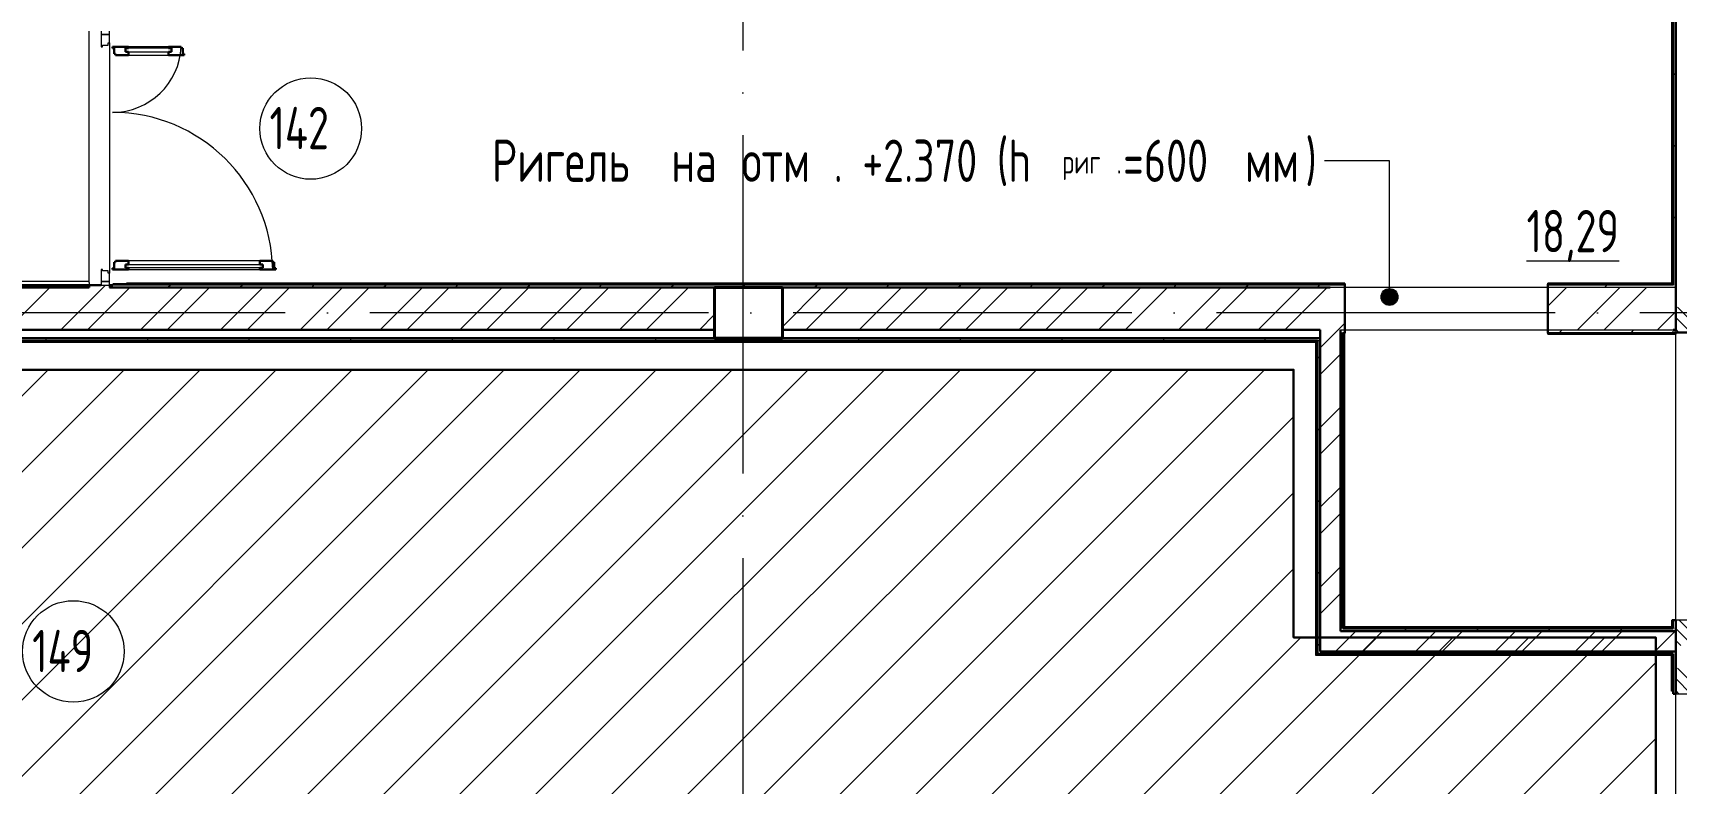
# Model space of a CAD drawing. Header units: millimetres. Extents: x -259809 to 472825, y -397243 to 31861.
# Drawn here: x -44798 to -35093, y -334311 to -329877 of the extents above; entities that cross this region are included whole.
import ezdxf

# ---------------------------------------------------------------- set-up
doc = ezdxf.new("R2010")
doc.units = ezdxf.units.MM
for name, pattern in [('ADSK_Линия сетки', [25, 20, -2.5, 0, -2.5]), ('ADSK_Штриховая_ш2 п1_5', [4.5, 3, -1.5]), ('Сверху', [3.96875, 2.38125, -1.5875])]:
    doc.linetypes.add(name, pattern=pattern)
for name, color, linetype, lineweight in [('Аннотация', 252, 'Continuous', 18), ('Двери', 252, 'Continuous', 9), ('лс', 5, 'Continuous', 30), ('Марки помещений', 252, 'Continuous', 20), ('Несущие колонны', 252, 'Continuous', 18), ('Ограждение', 252, 'Continuous', 9), ('Оси', 252, 'Continuous', 9), ('Стены внутренние', 252, 'Continuous', 18), ('Стены наружные', 252, 'Continuous', 18), ('Стены штриховка', 7, 'Continuous', 9)]:
    doc.layers.add(name, color=color, linetype=linetype, lineweight=lineweight)
doc.layers.add('Двери открывание', color=7, linetype='Continuous', lineweight=9, true_color=0xc0c0c0)
doc.layers.add('Узлы', color=252, linetype='Continuous')
doc.styles.add('GOST Common_3', font='', dxfattribs={"height": 3.5})
doc.styles.add('GOST Common_5', font='', dxfattribs={"width": 0.9, "height": 2.5})
doc.styles.get('GOST Common_3').set_extended_font_data('GOST 2.304 type A')
doc.styles.get('GOST Common_5').set_extended_font_data('GOST 2.304 type A')
pattern_1 = [(0, (-32119.8, 94.4), (0, 600), []), (90, (-32119.8, 94.4), (-600, 4e-14), [])]

# ---------------------------------------------------------------- blocks, each defined once
blk = doc.blocks.new('1 этаж')
at = {"layer": 'Аннотация', "lineweight": 9, "true_color": 0x636466}
h = blk.add_hatch(color=251, dxfattribs=at)
edge = h.paths.add_edge_path()
edge.add_arc((-36786.2, 21248.9), 50, 0, 360)
at = {"layer": 'Двери', "lineweight": 18, "true_color": 0x636466}
h = blk.add_hatch(dxfattribs=at)
h.set_pattern_fill('FP_2', color=251, angle=-90, style=0, pattern_type=2)
h.set_pattern_definition([(315, (-34900.8, 20314.687), (35.3553, 35.3553), [])])
h.paths.add_polyline_path([(-34836.3, 19189.7), (-34705.8, 19189.7), (-34705.8, 19339.7), (-35095.8, 19339.7), (-35095.8, 19189.7)])
h.paths.add_polyline_path([(-35095.8, 21039.7), (-34705.8, 21039.7), (-34705.8, 21189.7), (-35095.8, 21189.7)])
h = blk.add_hatch(dxfattribs=at)
h.set_pattern_fill('FP_2', color=251, angle=-90, style=0, pattern_type=2)
h.set_pattern_definition([(315, (-34900.8, 18179.687), (35.3553, 35.3553), [])])
h.paths.add_polyline_path([(-34705.8, 17054.7), (-34705.8, 17204.7), (-35095.8, 17204.7), (-35095.8, 17054.7)])
h.paths.add_polyline_path([(-35095.8, 18904.7), (-34705.8, 18904.7), (-34705.8, 19054.7), (-35095.8, 19054.7)])
at = {"layer": 'Ограждение', "true_color": 0x636466}
h = blk.add_hatch(dxfattribs=at)
h.set_pattern_fill('FP_25', color=251, style=0, pattern_type=2)
h.set_pattern_definition(pattern_1)
h.paths.add_polyline_path([(-35115.8, 21324.7), (-35115.8, 22884.7), (-35120.8, 22879.7), (-35120.8, 21329.7), (-35117.2, 21326.1)])
h = blk.add_hatch(dxfattribs=at)
h.set_pattern_fill('FP_26', color=251, style=0, pattern_type=2)
h.set_pattern_definition(pattern_1)
h.paths.add_polyline_path([(-39500.4, 21324.7), (-37050.8, 21324.7), (-37050.8, 21329.7), (-44245.8, 21329.7), (-44245.8, 21324.7), (-42370.6, 21324.7)])
h = blk.add_hatch(dxfattribs=at)
h.set_pattern_fill('FP_26', color=251, style=0, pattern_type=2)
h.set_pattern_definition(pattern_1)
h.paths.add_polyline_path([(-35850.8, 21324.7), (-35115.8, 21324.7), (-35120.8, 21329.7), (-35850.8, 21329.7), (-35850.8, 21326.1)])
h = blk.add_hatch(dxfattribs=at)
h.set_pattern_fill('FP_25', color=251, style=0, pattern_type=2)
h.set_pattern_definition(pattern_1)
h.paths.add_polyline_path([(-37055.8, 19294.7), (-37050.8, 19299.7), (-37050.8, 21034.7), (-37055.8, 21034.7), (-37055.8, 20078.2)])
h = blk.add_hatch(dxfattribs=at)
h.set_pattern_fill('FP_25', color=251, style=0, pattern_type=2)
h.set_pattern_definition(pattern_1)
h.paths.add_polyline_path([(-35115.8, 21029.7), (-35095.8, 21029.7), (-35096.8, 21039.7), (-35115.8, 21039.7), (-35115.8, 21034.7), (-35850.8, 21034.7), (-35850.8, 21029.7), (-35195.1, 21029.7)])
h = blk.add_hatch(dxfattribs=at)
h.set_pattern_fill('FP_25', color=251, style=0, pattern_type=2)
h.set_pattern_definition(pattern_1)
h.paths.add_polyline_path([(-35115.8, 19294.7), (-35115.8, 19339.7), (-35120.8, 19339.7), (-35120.8, 19299.7)])
h = blk.add_hatch(dxfattribs=at)
h.set_pattern_fill('FP_25', color=251, style=0, pattern_type=2)
h.set_pattern_definition(pattern_1)
h.paths.add_polyline_path([(-36630.2, 19294.7), (-35115.8, 19294.7), (-35120.8, 19299.7), (-37050.8, 19299.7), (-37055.8, 19294.7)])
at = {"layer": 'Аннотация', "color": 251, "lineweight": 9, "true_color": 0x636466}
for p, q in [((-37164.7, 22053.8), (-37170.8, 22053.8)), ((-36786.2, 22053.8), (-37164.7, 22053.8)), ((-36786.2, 21248.9), (-36786.2, 22053.8))]:
    blk.add_line(p, q, dxfattribs=at)
blk.add_circle((-36786.2, 21248.9), 50, dxfattribs=at)
at = {"layer": 'Двери', "color": 251, "true_color": 0x636466}
for p, q in [((-44395.8, 22819.7), (-44395.8, 22799.7)), ((-44345.8, 22799.7), (-44345.8, 22819.7)), ((-44395.8, 22799.7), (-44345.8, 22799.7)), ((-44345.8, 22799.7), (-44395.8, 22799.7)), ((-44395.8, 22799.7), (-44395.8, 22727.7)), ((-44395.8, 22727.7), (-44387.8, 22727.7)), ((-44387.8, 22727.7), (-44387.8, 22736.7)), ((-44387.8, 22736.7), (-44353.8, 22736.7)), ((-44353.8, 22736.7), (-44353.8, 22750.7)), ((-44353.8, 22750.7), (-44345.8, 22750.7)), ((-44345.8, 22750.7), (-44345.8, 22799.7)), ((-44251.8, 22718.7), (-44251.8, 22697.7)), ((-43979.8, 22718.7), (-44251.8, 22718.7)), ((-43997.8, 22727.7), (-44233.8, 22727.7)), ((-43979.8, 22697.7), (-43979.8, 22718.7)), ((-44251.8, 22697.7), (-43979.8, 22697.7)), ((-44233.8, 22677.7), (-43997.8, 22677.7)), ((-43457.8, 21461.7), (-44233.8, 21461.7)), ((-44387.8, 21411.7), (-44395.8, 21411.7)), ((-44395.8, 21411.7), (-44395.8, 21339.7)), ((-44387.8, 21402.7), (-44387.8, 21411.7)), ((-44353.8, 21402.7), (-44387.8, 21402.7)), ((-44353.8, 21388.7), (-44353.8, 21402.7)), ((-44345.8, 21388.7), (-44353.8, 21388.7)), ((-44345.8, 21339.7), (-44345.8, 21388.7)), ((-44251.8, 21441.7), (-43439.8, 21441.7)), ((-44251.8, 21420.7), (-44251.8, 21441.7)), ((-43439.8, 21420.7), (-44251.8, 21420.7)), ((-44233.8, 21411.7), (-43457.8, 21411.7)), ((-43439.8, 21441.7), (-43439.8, 21420.7)), ((-44345.8, 21339.7), (-44395.8, 21339.7)), ((-44395.8, 21339.7), (-44395.8, 21319.7)), ((-44395.8, 21339.7), (-44345.8, 21339.7)), ((-44395.8, 21319.7), (-44345.8, 21319.7)), ((-44345.8, 21319.7), (-44345.8, 21339.7))]:
    blk.add_line(p, q, dxfattribs=at)
at = {"layer": 'Двери', "color": 251, "lineweight": 30, "true_color": 0x636466}
for p, q in [((-44233.8, 22727.7), (-44327.8, 22727.7)), ((-44327.8, 22727.7), (-44327.8, 22719.7)), ((-44327.8, 22719.7), (-44318.8, 22719.7)), ((-44318.8, 22719.7), (-44318.8, 22685.7)), ((-44251.8, 22718.7), (-44233.8, 22718.7)), ((-44251.8, 22697.7), (-44251.8, 22718.7)), ((-44233.8, 22718.7), (-44233.8, 22727.7)), ((-43921.8, 22727.7), (-43997.8, 22727.7)), ((-43997.8, 22718.7), (-43997.8, 22727.7)), ((-43979.8, 22718.7), (-43997.8, 22718.7)), ((-43979.8, 22697.7), (-43979.8, 22718.7)), ((-43921.8, 22719.7), (-43921.8, 22727.7)), ((-43912.8, 22719.7), (-43921.8, 22719.7)), ((-43912.8, 22685.7), (-43912.8, 22719.7)), ((-44318.8, 22685.7), (-44309.8, 22685.7)), ((-44309.8, 22685.7), (-44309.8, 22677.7)), ((-44309.8, 22677.7), (-44233.8, 22677.7)), ((-44233.8, 22697.7), (-44251.8, 22697.7)), ((-44233.8, 22677.7), (-44233.8, 22697.7)), ((-43997.8, 22697.7), (-43979.8, 22697.7)), ((-43997.8, 22677.7), (-43997.8, 22697.7)), ((-43997.8, 22677.7), (-43903.8, 22677.7)), ((-43903.8, 22685.7), (-43912.8, 22685.7)), ((-43903.8, 22677.7), (-43903.8, 22685.7)), ((-44318.8, 21453.7), (-44318.8, 21419.7)), ((-44309.8, 21453.7), (-44318.8, 21453.7)), ((-44233.8, 21461.7), (-44309.8, 21461.7)), ((-44309.8, 21461.7), (-44309.8, 21453.7)), ((-44233.8, 21461.7), (-44233.8, 21441.7)), ((-43381.8, 21461.7), (-43457.8, 21461.7)), ((-43457.8, 21461.7), (-43457.8, 21441.7)), ((-43381.8, 21453.7), (-43381.8, 21461.7)), ((-43372.8, 21453.7), (-43381.8, 21453.7)), ((-43372.8, 21419.7), (-43372.8, 21453.7)), ((-44318.8, 21419.7), (-44327.8, 21419.7)), ((-44327.8, 21419.7), (-44327.8, 21411.7)), ((-44327.8, 21411.7), (-44233.8, 21411.7)), ((-44233.8, 21441.7), (-44251.8, 21441.7)), ((-44251.8, 21441.7), (-44251.8, 21420.7)), ((-44251.8, 21420.7), (-44233.8, 21420.7)), ((-44233.8, 21420.7), (-44233.8, 21411.7)), ((-43457.8, 21441.7), (-43439.8, 21441.7)), ((-43457.8, 21420.7), (-43457.8, 21411.7)), ((-43439.8, 21420.7), (-43457.8, 21420.7)), ((-43457.8, 21411.7), (-43363.8, 21411.7)), ((-43439.8, 21441.7), (-43439.8, 21420.7)), ((-43363.8, 21419.7), (-43372.8, 21419.7)), ((-43363.8, 21411.7), (-43363.8, 21419.7))]:
    blk.add_line(p, q, dxfattribs=at)
at = {"layer": 'Двери', "color": 251, "linetype": 'ADSK_Штриховая_ш2 п1_5', "true_color": 0x636466}
for p, q in [((-35095.8, 21189.7), (-35095.8, 21039.7)), ((-35095.8, 21039.7), (-34705.8, 21039.7)), ((-34705.8, 19339.7), (-35095.8, 19339.7)), ((-35095.8, 19339.7), (-35095.8, 19189.7)), ((-35095.8, 19054.7), (-35095.8, 18904.7)), ((-35095.8, 18904.7), (-34705.8, 18904.7))]:
    blk.add_line(p, q, dxfattribs=at)
at = {"layer": 'Двери открывание', "color": 251, "true_color": 0x636466}
for centre, radius, start, end in [((-44327.8, 22745.7), 406, 270, 357.45896), ((-44327.8, 21393.7), 946, 1.09026, 90)]:
    blk.add_arc(centre, radius, start, end, dxfattribs=at)
at = {"layer": 'Марки помещений', "color": 251, "true_color": 0x636466}
for centre in [(-43157, 22244.4), (-44558.7, 19154.4)]:
    blk.add_circle(centre, 300, dxfattribs=at)
at = {"layer": 'Несущие колонны', "color": 251, "lineweight": 40, "true_color": 0x636466}
for p, q in [((-40771.9, 21304.7), (-40371.9, 21304.7)), ((-40771.9, 21004.7), (-40771.9, 21304.7)), ((-40371.9, 21304.7), (-40771.9, 21304.7)), ((-40371.9, 21304.7), (-40371.9, 21004.7)), ((-40771.9, 21054.7), (-40771.9, 21004.7)), ((-40371.9, 21004.7), (-40771.9, 21004.7)), ((-40371.9, 21004.7), (-40371.9, 21054.7))]:
    blk.add_line(p, q, dxfattribs=at)
at = {"layer": 'Несущие колонны', "color": 251, "true_color": 0x636466}
for p, q in [((-40771.9, 21304.7), (-40771.9, 21054.7)), ((-40371.9, 21054.7), (-40371.9, 21304.7)), ((-40771.9, 21004.7), (-40371.9, 21004.7))]:
    blk.add_line(p, q, dxfattribs=at)
at = {"layer": 'Ограждение', "color": 251, "true_color": 0x636466}
for p, q in [((-35120.8, 22879.7), (-35120.8, 21329.7)), ((-44465.8, 21339.7), (-58420.8, 21339.7)), ((-44465.8, 21334.7), (-44465.8, 21339.7)), ((-44465.8, 21334.7), (-44465.8, 21319.7)), ((-44245.8, 21324.6), (-44245.8, 21329.7)), ((-37050.8, 21329.7), (-44245.8, 21329.7)), ((-37050.8, 21329.7), (-37050.8, 21324.7)), ((-35850.8, 21324.7), (-35850.8, 21329.7)), ((-35120.8, 21329.7), (-35850.8, 21329.7)), ((-35120.8, 21329.7), (-35115.8, 21324.7)), ((-37220.8, 20979.7), (-52910.8, 20979.7)), ((-37220.8, 20979.7), (-37210.8, 20989.7)), ((-37220.8, 19129.7), (-37220.8, 20979.7)), ((-37050.8, 19299.7), (-37050.8, 21034.7)), ((-35850.8, 21029.7), (-35850.8, 21034.7)), ((-35850.8, 21029.7), (-35095.8, 21029.7)), ((-35095.8, 21039.7), (-35095.8, 21029.7)), ((-35120.8, 19339.7), (-35115.8, 19339.7)), ((-35120.8, 19339.7), (-35120.8, 19299.7)), ((-37050.8, 19299.7), (-37055.8, 19294.7)), ((-35120.8, 19299.7), (-37050.8, 19299.7)), ((-35120.8, 19299.7), (-35115.8, 19294.7)), ((-37220.8, 19129.7), (-37210.8, 19139.7)), ((-35120.8, 19129.7), (-37220.8, 19129.7)), ((-35120.8, 19129.7), (-35110.8, 19139.7)), ((-35120.8, 18919.7), (-35120.8, 19129.7)), ((-35110.8, 18919.7), (-35120.8, 18919.7))]:
    blk.add_line(p, q, dxfattribs=at)
at = {"layer": 'Оси', "color": 251, "linetype": 'ADSK_Линия сетки', "ltscale": 100, "true_color": 0x636466}
for p, q in [((-40605.8, 32205.3), (-40605.8, 10954.7)), ((-805.8, 21154.7), (-72528.1, 21154.7))]:
    blk.add_line(p, q, dxfattribs=at)
at = {"layer": 'Стены внутренние', "color": 251, "true_color": 0x636466}
for p, q in [((-35095.8, 21054.7), (-35095.8, 21039.7)), ((-35095.8, 19339.7), (-35095.8, 21029.7)), ((-35095.8, 17204.7), (-35095.8, 18904.7))]:
    blk.add_line(p, q, dxfattribs=at)
at = {"layer": 'Стены внутренние', "color": 251, "lineweight": 30, "true_color": 0x636466}
blk.add_line((-35095.8, 21039.7), (-34705.8, 21039.7), dxfattribs=at)
at = {"layer": 'Стены наружные', "color": 251, "lineweight": 30, "true_color": 0x636466}
for p, q in [((-35095.8, 21054.7), (-35095.8, 23024.7)), ((-35115.8, 22884.7), (-35115.8, 21324.7)), ((-35110.8, 22889.7), (-35110.8, 21319.7)), ((-58455.8, 21304.7), (-44465.8, 21304.7)), ((-44395.8, 21319.7), (-58440.8, 21319.7)), ((-44465.8, 21319.7), (-44465.8, 21304.7)), ((-44325.8, 21319.7), (-44345.8, 21319.7)), ((-37135.8, 21304.7), (-44345.8, 21304.7)), ((-37050.8, 21324.7), (-44325.8, 21324.7)), ((-44325.8, 21324.7), (-44325.8, 21319.7)), ((-37050.8, 21304.7), (-37050.8, 21324.7)), ((-35850.8, 21324.7), (-35850.8, 21304.7)), ((-35115.8, 21324.7), (-35850.8, 21324.7)), ((-52920.8, 20989.7), (-37210.8, 20989.7)), ((-46343.8, 21054.7), (-40771.9, 21054.7)), ((-40771.9, 21004.7), (-46343.8, 21004.7)), ((-40371.9, 21054.7), (-37195.8, 21054.7)), ((-37195.8, 21004.7), (-40371.9, 21004.7)), ((-37210.8, 20989.7), (-37210.8, 19139.7)), ((-37195.8, 19154.7), (-37195.8, 21054.7)), ((-37075.8, 19274.7), (-37075.8, 21054.7)), ((-37060.8, 19289.7), (-37060.8, 21039.7)), ((-37055.8, 21034.7), (-37050.8, 21034.7)), ((-37055.8, 19294.7), (-37055.8, 21034.7)), ((-37050.8, 21034.7), (-37050.8, 21054.7)), ((-35850.8, 21054.7), (-35850.8, 21034.7)), ((-35850.8, 21034.7), (-35115.8, 21034.7)), ((-35115.8, 21039.7), (-35095.8, 21039.7)), ((-35115.8, 21034.7), (-35115.8, 21039.7)), ((-35110.8, 21054.7), (-35095.8, 21054.7)), ((-35095.8, 19339.7), (-35115.8, 19339.7)), ((-35115.8, 19339.7), (-35115.8, 19294.7)), ((-35095.8, 18904.7), (-35095.8, 19339.7)), ((-35095.8, 19274.7), (-37075.8, 19274.7)), ((-35110.8, 19289.7), (-37060.8, 19289.7)), ((-35115.8, 19294.7), (-37055.8, 19294.7)), ((-35110.8, 19294.7), (-35110.8, 19289.7)), ((-37210.8, 19139.7), (-35110.8, 19139.7)), ((-37195.8, 19154.7), (-35095.8, 19154.7)), ((-35110.8, 19139.7), (-35110.8, 18904.7)), ((-35110.8, 18904.7), (-35095.8, 18904.7))]:
    blk.add_line(p, q, dxfattribs=at)
at = {"layer": 'Стены наружные', "color": 251, "true_color": 0x636466}
for p, q in [((-44465.8, 21339.5), (-44465.8, 22819.7)), ((-44345.8, 22750.7), (-44345.8, 21388.7)), ((-40771.9, 21054.7), (-40771.9, 21304.7)), ((-40371.9, 21304.7), (-40371.9, 21054.7)), ((-40371.9, 21004.7), (-40771.9, 21004.7))]:
    blk.add_line(p, q, dxfattribs=at)
at = {"layer": 'Стены наружные', "color": 251, "linetype": 'Continuous', "lineweight": 9, "true_color": 0x636466}
for p, q in [((-35115.8, 22766.4), (-35110.8, 22771.4)), ((-35115.8, 22695.7), (-35110.8, 22700.7)), ((-35115.8, 22625), (-35110.8, 22630)), ((-35115.8, 22554.3), (-35110.8, 22559.3)), ((-35110.8, 22559.3), (-35095.8, 22574.3)), ((-35115.8, 22483.6), (-35110.8, 22488.6)), ((-35115.8, 22412.9), (-35110.8, 22417.9)), ((-35115.8, 22342.2), (-35110.8, 22347.2)), ((-35115.8, 22271.4), (-35110.8, 22276.4)), ((-35115.8, 22200.7), (-35110.8, 22205.7)), ((-35115.8, 22130), (-35110.8, 22135)), ((-35110.8, 22135), (-35095.8, 22150)), ((-35115.8, 22059.3), (-35110.8, 22064.3)), ((-35115.8, 21988.6), (-35110.8, 21993.6)), ((-35115.8, 21917.9), (-35110.8, 21922.9)), ((-35115.8, 21847.2), (-35110.8, 21852.2)), ((-35115.8, 21776.5), (-35110.8, 21781.5)), ((-35115.8, 21705.8), (-35110.8, 21710.8)), ((-35110.8, 21710.8), (-35095.8, 21725.8)), ((-35115.8, 21635), (-35110.8, 21640)), ((-35115.8, 21564.3), (-35110.8, 21569.3)), ((-35115.8, 21493.6), (-35110.8, 21498.6)), ((-35115.8, 21422.9), (-35110.8, 21427.9)), ((-35115.8, 21352.2), (-35110.8, 21357.2)), ((-44947.8, 21054.7), (-44697.8, 21304.7)), ((-44633.5, 21054.7), (-44383.5, 21304.7)), ((-44476.3, 21054.7), (-44226.3, 21304.7)), ((-44383.5, 21304.7), (-44368.5, 21319.7)), ((-44270, 21319.7), (-44265, 21324.7)), ((-44199.3, 21319.7), (-44194.3, 21324.7)), ((-44162, 21054.7), (-43912, 21304.7)), ((-44128.6, 21319.7), (-44123.6, 21324.7)), ((-44057.9, 21319.7), (-44052.9, 21324.7)), ((-44004.8, 21054.7), (-43754.8, 21304.7)), ((-44002.2, 21304.7), (-43987.2, 21319.7)), ((-43987.2, 21319.7), (-43982.2, 21324.7)), ((-43916.4, 21319.7), (-43911.4, 21324.7)), ((-43845.7, 21319.7), (-43840.7, 21324.7)), ((-43775, 21319.7), (-43770, 21324.7)), ((-43704.3, 21319.7), (-43699.3, 21324.7)), ((-43690.5, 21054.7), (-43440.5, 21304.7)), ((-43633.6, 21319.7), (-43628.6, 21324.7)), ((-43577.9, 21304.7), (-43562.9, 21319.7)), ((-43562.9, 21319.7), (-43557.9, 21324.7)), ((-43533.4, 21054.7), (-43283.4, 21304.7)), ((-43492.2, 21319.7), (-43487.2, 21324.7)), ((-43421.5, 21319.7), (-43416.5, 21324.7)), ((-43350.8, 21319.7), (-43345.8, 21324.7)), ((-43280, 21319.7), (-43275, 21324.7)), ((-43219.1, 21054.7), (-42969.1, 21304.7)), ((-43209.3, 21319.7), (-43204.3, 21324.7)), ((-43153.6, 21304.7), (-43138.6, 21319.7)), ((-43138.6, 21319.7), (-43133.6, 21324.7)), ((-43067.9, 21319.7), (-43062.9, 21324.7)), ((-43061.9, 21054.7), (-42811.9, 21304.7)), ((-42997.2, 21319.7), (-42992.2, 21324.7)), ((-42926.5, 21319.7), (-42921.5, 21324.7)), ((-42855.8, 21319.7), (-42850.8, 21324.7)), ((-42785.1, 21319.7), (-42780.1, 21324.7)), ((-42747.6, 21054.7), (-42497.6, 21304.7)), ((-42729.4, 21304.7), (-42714.4, 21319.7)), ((-42714.4, 21319.7), (-42709.4, 21324.7)), ((-42643.6, 21319.7), (-42638.6, 21324.7)), ((-42590.5, 21054.7), (-42340.5, 21304.7)), ((-42572.9, 21319.7), (-42567.9, 21324.7)), ((-42502.2, 21319.7), (-42497.2, 21324.7)), ((-42431.5, 21319.7), (-42426.5, 21324.7)), ((-42360.8, 21319.7), (-42355.8, 21324.7)), ((-42305.1, 21304.7), (-42290.1, 21319.7)), ((-42290.1, 21319.7), (-42285.1, 21324.7)), ((-42276.1, 21054.7), (-42026.1, 21304.7)), ((-42219.4, 21319.7), (-42214.4, 21324.7)), ((-42148.7, 21319.7), (-42143.7, 21324.7)), ((-42119, 21054.7), (-41869, 21304.7)), ((-42078, 21319.7), (-42073, 21324.7)), ((-42007.3, 21319.7), (-42002.3, 21324.7)), ((-41936.5, 21319.7), (-41931.5, 21324.7)), ((-41880.8, 21304.7), (-41865.8, 21319.7)), ((-41865.8, 21319.7), (-41860.8, 21324.7)), ((-41804.7, 21054.7), (-41554.7, 21304.7)), ((-41795.1, 21319.7), (-41790.1, 21324.7)), ((-41724.4, 21319.7), (-41719.4, 21324.7)), ((-41653.7, 21319.7), (-41648.7, 21324.7)), ((-41647.5, 21054.7), (-41397.5, 21304.7)), ((-41583, 21319.7), (-41578, 21324.7)), ((-41512.3, 21319.7), (-41507.3, 21324.7)), ((-41456.6, 21304.7), (-41441.6, 21319.7)), ((-41441.6, 21319.7), (-41436.6, 21324.7)), ((-41370.9, 21319.7), (-41365.9, 21324.7)), ((-41333.2, 21054.7), (-41083.2, 21304.7)), ((-41300.1, 21319.7), (-41295.1, 21324.7)), ((-41229.4, 21319.7), (-41224.4, 21324.7)), ((-41176.1, 21054.7), (-40926.1, 21304.7)), ((-41158.7, 21319.7), (-41153.7, 21324.7)), ((-41088, 21319.7), (-41083, 21324.7)), ((-41032.3, 21304.7), (-41017.3, 21319.7)), ((-41017.3, 21319.7), (-41012.3, 21324.7)), ((-40946.6, 21319.7), (-40941.6, 21324.7)), ((-40875.9, 21319.7), (-40870.9, 21324.7)), ((-40805.2, 21319.7), (-40800.2, 21324.7)), ((-40734.5, 21319.7), (-40729.5, 21324.7)), ((-40663.8, 21319.7), (-40658.8, 21324.7)), ((-40608, 21304.7), (-40593, 21319.7)), ((-40593, 21319.7), (-40588, 21324.7)), ((-40522.3, 21319.7), (-40517.3, 21324.7)), ((-40451.6, 21319.7), (-40446.6, 21324.7)), ((-40380.9, 21319.7), (-40375.9, 21324.7)), ((-40371.9, 21073.1), (-40140.3, 21304.7)), ((-40310.2, 21319.7), (-40305.2, 21324.7)), ((-40239.5, 21319.7), (-40234.5, 21324.7)), ((-40233.1, 21054.7), (-39983.1, 21304.7)), ((-40183.8, 21304.7), (-40168.8, 21319.7)), ((-40168.8, 21319.7), (-40163.8, 21324.7)), ((-40098.1, 21319.7), (-40093.1, 21324.7)), ((-40027.4, 21319.7), (-40022.4, 21324.7)), ((-39956.6, 21319.7), (-39951.6, 21324.7)), ((-39918.8, 21054.7), (-39668.8, 21304.7)), ((-39885.9, 21319.7), (-39880.9, 21324.7)), ((-39815.2, 21319.7), (-39810.2, 21324.7)), ((-39761.7, 21054.7), (-39511.7, 21304.7)), ((-39759.5, 21304.7), (-39744.5, 21319.7)), ((-39744.5, 21319.7), (-39739.5, 21324.7)), ((-39673.8, 21319.7), (-39668.8, 21324.7)), ((-39603.1, 21319.7), (-39598.1, 21324.7)), ((-39532.4, 21319.7), (-39527.4, 21324.7)), ((-39461.7, 21319.7), (-39456.7, 21324.7)), ((-39447.4, 21054.7), (-39197.4, 21304.7)), ((-39391, 21319.7), (-39386, 21324.7)), ((-39335.2, 21304.7), (-39320.2, 21319.7)), ((-39320.2, 21319.7), (-39315.2, 21324.7)), ((-39290.2, 21054.7), (-39040.2, 21304.7)), ((-39249.5, 21319.7), (-39244.5, 21324.7)), ((-39178.8, 21319.7), (-39173.8, 21324.7)), ((-39108.1, 21319.7), (-39103.1, 21324.7)), ((-39037.4, 21319.7), (-39032.4, 21324.7)), ((-38975.9, 21054.7), (-38725.9, 21304.7)), ((-38966.7, 21319.7), (-38961.7, 21324.7)), ((-38911, 21304.7), (-38896, 21319.7)), ((-38896, 21319.7), (-38891, 21324.7)), ((-38825.3, 21319.7), (-38820.3, 21324.7)), ((-38818.7, 21054.7), (-38568.7, 21304.7)), ((-38754.6, 21319.7), (-38749.6, 21324.7)), ((-38683.9, 21319.7), (-38678.9, 21324.7)), ((-38613.1, 21319.7), (-38608.1, 21324.7)), ((-38542.4, 21319.7), (-38537.4, 21324.7)), ((-38504.4, 21054.7), (-38254.4, 21304.7)), ((-38486.7, 21304.7), (-38471.7, 21319.7)), ((-38471.7, 21319.7), (-38466.7, 21324.7)), ((-38401, 21319.7), (-38396, 21324.7)), ((-38347.3, 21054.7), (-38097.3, 21304.7)), ((-38330.3, 21319.7), (-38325.3, 21324.7)), ((-38259.6, 21319.7), (-38254.6, 21324.7)), ((-38188.9, 21319.7), (-38183.9, 21324.7)), ((-38118.2, 21319.7), (-38113.2, 21324.7)), ((-38062.5, 21304.7), (-38047.5, 21319.7)), ((-38047.5, 21319.7), (-38042.5, 21324.7)), ((-38033, 21054.7), (-37783, 21304.7)), ((-37976.7, 21319.7), (-37971.7, 21324.7)), ((-37906, 21319.7), (-37901, 21324.7)), ((-37875.8, 21054.7), (-37625.8, 21304.7)), ((-37835.3, 21319.7), (-37830.3, 21324.7)), ((-37764.6, 21319.7), (-37759.6, 21324.7)), ((-37693.9, 21319.7), (-37688.9, 21324.7)), ((-37638.2, 21304.7), (-37623.2, 21319.7)), ((-37623.2, 21319.7), (-37618.2, 21324.7)), ((-37561.5, 21054.7), (-37311.5, 21304.7)), ((-37552.5, 21319.7), (-37547.5, 21324.7)), ((-37481.8, 21319.7), (-37476.8, 21324.7)), ((-37411.1, 21319.7), (-37406.1, 21324.7)), ((-37404.4, 21054.7), (-37154.4, 21304.7)), ((-37340.3, 21319.7), (-37335.3, 21324.7)), ((-37269.6, 21319.7), (-37264.6, 21324.7)), ((-37213.9, 21304.7), (-37198.9, 21319.7)), ((-37198.9, 21319.7), (-37193.9, 21324.7)), ((-37128.2, 21319.7), (-37123.2, 21324.7)), ((-37057.5, 21319.7), (-37052.5, 21324.7)), ((-35850.8, 21324.3), (-35850.4, 21324.7)), ((-35850.8, 21193.8), (-35740, 21304.7)), ((-35784.7, 21319.7), (-35779.7, 21324.7)), ((-35714, 21319.7), (-35709, 21324.7)), ((-35675.7, 21054.7), (-35425.7, 21304.7)), ((-35643.3, 21319.7), (-35638.3, 21324.7)), ((-35572.6, 21319.7), (-35567.6, 21324.7)), ((-35518.5, 21054.7), (-35268.5, 21304.7)), ((-35516.9, 21304.7), (-35501.9, 21319.7)), ((-35501.9, 21319.7), (-35496.9, 21324.7)), ((-35431.2, 21319.7), (-35426.2, 21324.7)), ((-35360.5, 21319.7), (-35355.5, 21324.7)), ((-35289.7, 21319.7), (-35284.7, 21324.7)), ((-35219, 21319.7), (-35214, 21324.7)), ((-35148.3, 21319.7), (-35143.3, 21324.7)), ((-35204.2, 21054.7), (-35095.8, 21163.1)), ((-40861.8, 21054.7), (-40771.9, 21144.6)), ((-37090, 21054.7), (-37050.8, 21093.9)), ((-44719.8, 20989.7), (-44719.8, 21004.7)), ((-44119.8, 20989.7), (-44119.8, 21004.7)), ((-43519.8, 20989.7), (-43519.8, 21004.7)), ((-42919.8, 20989.7), (-42919.8, 21004.7)), ((-42319.8, 20989.7), (-42319.8, 21004.7)), ((-41719.8, 20989.7), (-41719.8, 21004.7)), ((-41119.8, 20989.7), (-41119.8, 21004.7)), ((-40519.8, 20989.7), (-40519.8, 21004.7)), ((-39919.8, 20989.7), (-39919.8, 21004.7)), ((-39319.8, 20989.7), (-39319.8, 21004.7)), ((-38719.8, 20989.7), (-38719.8, 21004.7)), ((-38119.8, 20989.7), (-38119.8, 21004.7)), ((-37519.8, 20989.7), (-37519.8, 21004.7)), ((-37195.8, 20948.9), (-37090, 21054.7)), ((-37075.8, 21018.5), (-37060.8, 21033.5)), ((-37060.8, 21033.5), (-37059.7, 21034.7)), ((-37060.8, 20962.8), (-37055.8, 20967.8)), ((-37059.7, 21034.7), (-37054.7, 21039.7)), ((-37054.7, 21039.7), (-37050.8, 21043.5)), ((-35786.9, 21034.7), (-35781.9, 21039.7)), ((-35781.9, 21039.7), (-35766.9, 21054.7)), ((-35716.2, 21034.7), (-35711.2, 21039.7)), ((-35645.5, 21034.7), (-35640.5, 21039.7)), ((-35574.7, 21034.7), (-35569.7, 21039.7)), ((-35504, 21034.7), (-35499, 21039.7)), ((-35433.3, 21034.7), (-35428.3, 21039.7)), ((-35362.6, 21034.7), (-35357.6, 21039.7)), ((-35357.6, 21039.7), (-35342.6, 21054.7)), ((-35291.9, 21034.7), (-35286.9, 21039.7)), ((-35221.2, 21034.7), (-35216.2, 21039.7)), ((-35150.5, 21034.7), (-35145.5, 21039.7)), ((-37210.8, 20883.5), (-37195.8, 20898.5)), ((-37195.8, 20791.8), (-37075.8, 20911.8)), ((-37060.8, 20892.1), (-37055.8, 20897.1)), ((-37060.8, 20821.4), (-37055.8, 20826.4)), ((-37060.8, 20750.7), (-37055.8, 20755.7)), ((-37060.8, 20680), (-37055.8, 20685)), ((-37195.8, 20477.5), (-37075.8, 20597.5)), ((-37075.8, 20594.3), (-37060.8, 20609.3)), ((-37060.8, 20609.3), (-37055.8, 20614.3)), ((-37060.8, 20538.6), (-37055.8, 20543.6)), ((-37210.8, 20459.3), (-37195.8, 20474.3)), ((-37195.8, 20320.3), (-37075.8, 20440.3)), ((-37060.8, 20467.9), (-37055.8, 20472.9)), ((-37060.8, 20397.2), (-37055.8, 20402.2)), ((-37060.8, 20326.4), (-37055.8, 20331.4)), ((-37060.8, 20255.7), (-37055.8, 20260.7)), ((-37060.8, 20185), (-37055.8, 20190)), ((-37195.8, 20006), (-37075.8, 20126)), ((-37075.8, 20170), (-37060.8, 20185)), ((-37060.8, 20114.3), (-37055.8, 20119.3)), ((-37210.8, 20035), (-37195.8, 20050)), ((-37060.8, 20043.6), (-37055.8, 20048.6)), ((-37195.8, 19848.8), (-37075.8, 19968.8)), ((-37060.8, 19972.9), (-37055.8, 19977.9)), ((-37060.8, 19902.2), (-37055.8, 19907.2)), ((-37060.8, 19831.5), (-37055.8, 19836.5)), ((-37075.8, 19745.8), (-37060.8, 19760.8)), ((-37060.8, 19760.8), (-37055.8, 19765.8)), ((-37210.8, 19610.8), (-37195.8, 19625.8)), ((-37195.8, 19534.5), (-37075.8, 19654.5)), ((-37060.8, 19690), (-37055.8, 19695)), ((-37060.8, 19619.3), (-37055.8, 19624.3)), ((-37060.8, 19548.6), (-37055.8, 19553.6)), ((-37195.8, 19377.4), (-37075.8, 19497.4)), ((-37060.8, 19477.9), (-37055.8, 19482.9)), ((-37060.8, 19407.2), (-37055.8, 19412.2)), ((-37075.8, 19321.5), (-37060.8, 19336.5)), ((-37060.8, 19336.5), (-37055.8, 19341.5)), ((-37104.2, 19154.7), (-36984.2, 19274.7)), ((-37036.9, 19289.7), (-37031.9, 19294.7)), ((-36966.2, 19289.7), (-36961.2, 19294.7)), ((-36947, 19154.7), (-36827, 19274.7)), ((-36895.5, 19289.7), (-36890.5, 19294.7)), ((-36824.8, 19289.7), (-36819.8, 19294.7)), ((-36754.1, 19289.7), (-36749.1, 19294.7)), ((-36698.3, 19274.7), (-36683.3, 19289.7)), ((-36683.3, 19289.7), (-36678.3, 19294.7)), ((-36632.7, 19154.7), (-36512.7, 19274.7)), ((-36612.6, 19289.7), (-36607.6, 19294.7)), ((-36541.9, 19289.7), (-36536.9, 19294.7)), ((-36475.6, 19154.7), (-36355.6, 19274.7)), ((-36471.2, 19289.7), (-36466.2, 19294.7)), ((-36400.5, 19289.7), (-36395.5, 19294.7)), ((-36329.8, 19289.7), (-36324.8, 19294.7)), ((-36274.1, 19274.7), (-36259.1, 19289.7)), ((-36259.1, 19289.7), (-36254.1, 19294.7)), ((-36188.4, 19289.7), (-36183.4, 19294.7)), ((-36161.3, 19154.7), (-36041.3, 19274.7)), ((-36117.7, 19289.7), (-36112.7, 19294.7)), ((-36046.9, 19289.7), (-36041.9, 19294.7)), ((-36004.1, 19154.7), (-35884.1, 19274.7)), ((-35976.2, 19289.7), (-35971.2, 19294.7)), ((-35905.5, 19289.7), (-35900.5, 19294.7)), ((-35849.8, 19274.7), (-35834.8, 19289.7)), ((-35834.8, 19289.7), (-35829.8, 19294.7)), ((-35764.1, 19289.7), (-35759.1, 19294.7)), ((-35693.4, 19289.7), (-35688.4, 19294.7)), ((-35689.8, 19154.7), (-35569.8, 19274.7)), ((-35622.7, 19289.7), (-35617.7, 19294.7)), ((-35552, 19289.7), (-35547, 19294.7)), ((-35532.6, 19154.7), (-35412.6, 19274.7)), ((-35481.3, 19289.7), (-35476.3, 19294.7)), ((-35425.6, 19274.7), (-35410.6, 19289.7)), ((-35410.6, 19289.7), (-35405.6, 19294.7)), ((-35339.8, 19289.7), (-35334.8, 19294.7)), ((-35269.1, 19289.7), (-35264.1, 19294.7)), ((-35218.3, 19154.7), (-35098.3, 19274.7)), ((-35198.4, 19289.7), (-35193.4, 19294.7)), ((-35127.7, 19289.7), (-35122.7, 19294.7)), ((-35115.8, 19301.6), (-35110.8, 19306.6)), ((-37210.8, 19186.5), (-37195.8, 19201.5)), ((-36833.3, 19139.7), (-36818.3, 19154.7)), ((-36409.1, 19139.7), (-36394.1, 19154.7)), ((-35984.8, 19139.7), (-35969.8, 19154.7)), ((-35560.6, 19139.7), (-35545.6, 19154.7)), ((-35136.3, 19139.7), (-35121.3, 19154.7))]:
    blk.add_line(p, q, dxfattribs=at)
at = {"layer": 'Стены штриховка', "color": 251, "true_color": 0x636466}
for p, q in [((-44345.8, 21304.7), (-44345.8, 21319.7)), ((-37050.8, 21319.7), (-44325.8, 21319.7)), ((-37050.8, 21304.7), (-37135.8, 21304.7)), ((-35110.8, 21319.7), (-35850.8, 21319.7)), ((-35095.8, 21304.7), (-35850.8, 21304.7)), ((-37195.8, 20989.7), (-37210.8, 20989.7)), ((-37075.8, 21054.7), (-37050.8, 21054.7)), ((-37060.8, 21039.7), (-37050.8, 21039.7)), ((-35850.8, 21054.7), (-35110.8, 21054.7)), ((-35850.8, 21039.7), (-35115.8, 21039.7)), ((-35110.8, 19339.7), (-35110.8, 19294.7))]:
    blk.add_line(p, q, dxfattribs=at)
at = {"layer": 'Узлы', "color": 251, "linetype": 'Сверху', "lineweight": 9, "true_color": 0x636466}
for p, q in [((-35850.8, 21304.7), (-37050.8, 21304.7)), ((-37050.8, 21054.7), (-35850.8, 21054.7))]:
    blk.add_line(p, q, dxfattribs=at)
at = {"layer": 'Узлы', "color": 251, "lineweight": 30, "true_color": 0x636466}
for p, q in [((-37050.8, 21304.7), (-37050.8, 21054.7)), ((-35850.8, 21054.7), (-35850.8, 21304.7))]:
    blk.add_line(p, q, dxfattribs=at)
at = {"layer": 'Аннотация', "color": 251, "true_color": 0x636466, "width": 0.9}
for s, height, style, p in [('Ригель', 250, 'GOST Common_3', (-42086.8, 21928.8)), ('. +2.370 (h', 250, 'GOST Common_3', (-40068.7, 21928.8)), ('=600', 250, 'GOST Common_3', (-38360.1, 21928.8)), (')', 250, 'GOST Common_3', (-37282.6, 21928.8)), ('на', 250, 'GOST Common_3', (-41027.1, 21928.8)), ('отм', 250, 'GOST Common_3', (-40610.4, 21928.8)), ('риг', 138.75, 'GOST Common_5', (-38719.2, 21978)), ('мм', 250, 'GOST Common_3', (-37639.8, 21928.8)), ('.', 138.8, 'GOST Common_5', (-38397.8, 21978))]:
    blk.add_text(s, height=height, dxfattribs=dict(at, style=style)).set_placement(p)
at = {"layer": 'Марки помещений', "color": 251, "true_color": 0x636466, "style": 'GOST Common_3', "width": 0.9}
for s, p in [('142', (-43400.5, 22122.2)), ('%%U18,29', (-35976.8, 21513.1)), ('149', (-44802.1, 19032.1))]:
    blk.add_text(s, height=250, dxfattribs=at).set_placement(p)

msp = doc.modelspace()

# ---------------------------------------------------------------- hatches: boundary and pattern name
at = {"layer": 'лс', "lineweight": 5}
h = msp.add_hatch(dxfattribs=at)
h.set_pattern_fill('ANSI31', color=3, scale=100)
h.set_pattern_definition([(45, (-39913.94, 14176.16), (-224.5064, 224.5064), [])])
h.paths.add_polyline_path([(-35213.6, -333449.6), (-37353, -333449.6), (-37353, -331868.2), (-52807.4, -331868.2), (-52807.4, -337092.2), (-35910.1, -337092.2), (-35910.1, -335694.5), (-35213.6, -335694.5)])
edge = h.paths.add_edge_path(flags=16)
edge.add_ellipse((-51525, -332459.6), major_axis=(911.9, 0), ratio=0.29514, start_angle=0, end_angle=360)
h.paths.add_polyline_path([(-52003.5, -332731.8), (-51074.9, -332731.8), (-51074.9, -332223.2), (-52003.5, -332223.2)], flags=24)

# ---------------------------------------------------------------- linework, layer by layer
at = {"layer": 'лс', "color": 3, "lineweight": 30}
msp.add_lwpolyline([(-52807.4, -337092.2), (-52807.4, -331868.2), (-37353, -331868.2), (-37353, -333449.6), (-35213.6, -333449.6), (-35213.6, -335694.5), (-35910.1, -335694.5), (-35910.1, -337092.2)], close=True, dxfattribs=at)

# ---------------------------------------------------------------- block references
msp.add_blockref('1 этаж', (0, -352686.9))

doc.saveas('drawing.dxf')
